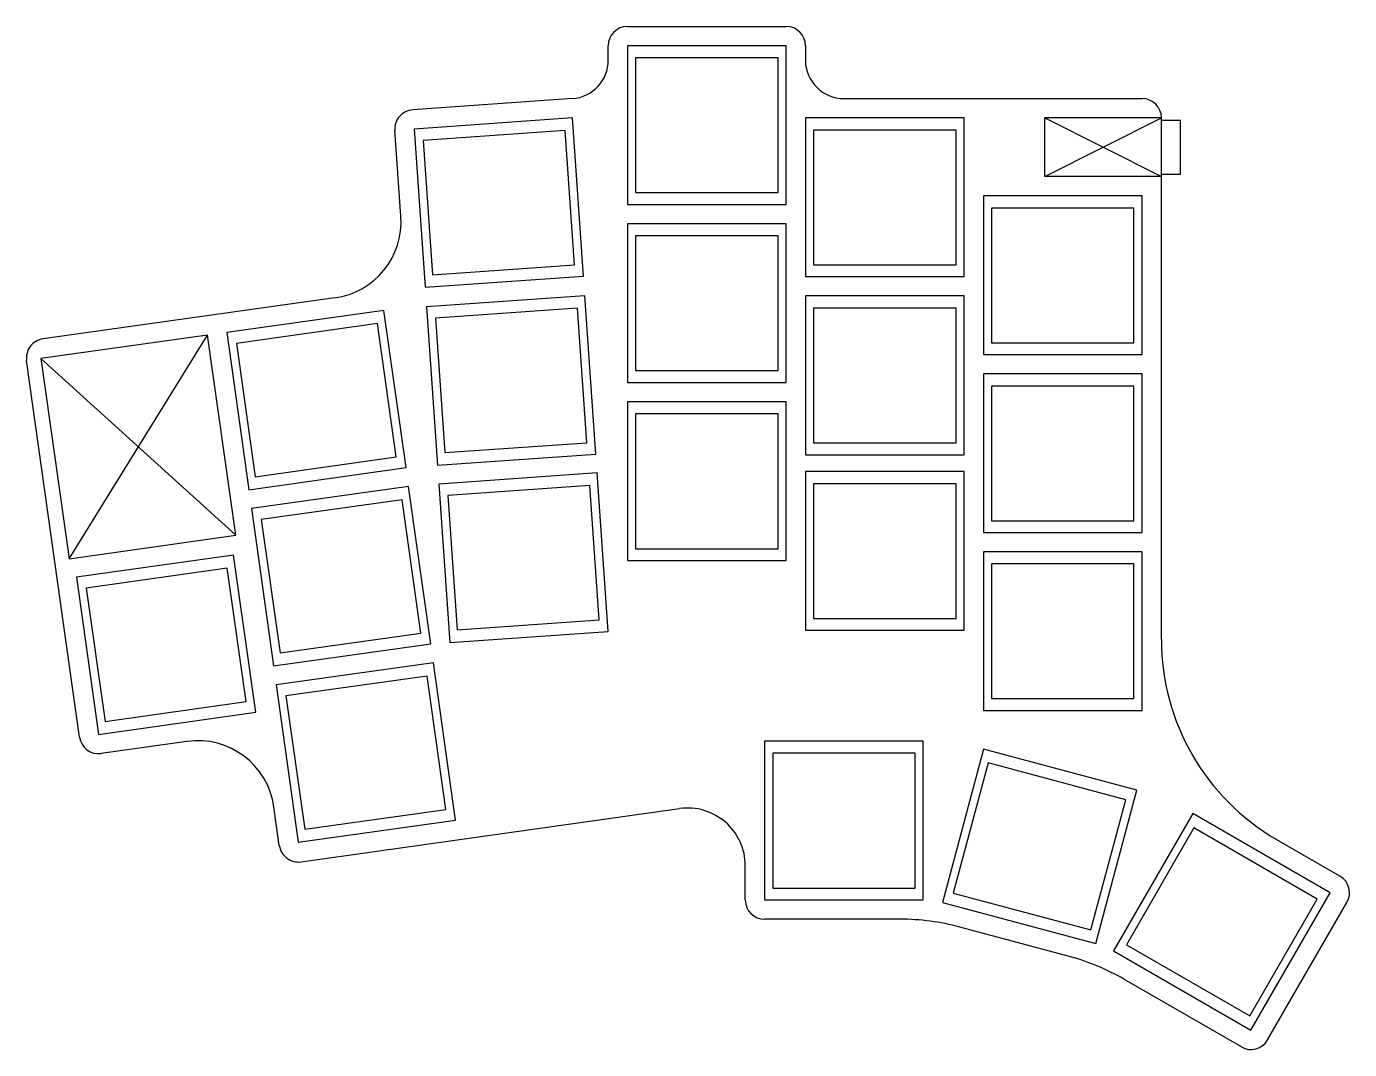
# Model space of a CAD drawing. Header units: inches. Extents: x -2 to 135, y -1 to 105.
import ezdxf

# ---------------------------------------------------------------- set-up
doc = ezdxf.new("R2010")
doc.units = ezdxf.units.IN
doc.header["$MEASUREMENT"] = 0
doc.layers.get('0').update_dxf_attribs({"color": 1})
doc.layers.add('OUTLINE_CURVED', color=6, linetype='Continuous')

msp = doc.modelspace()

# ---------------------------------------------------------------- linework, layer by layer
for p, q in [((60.38, 103.48), (60.38, 86.98)), ((76.88, 103.48), (60.38, 103.48)), ((76.88, 86.98), (76.88, 103.48)), ((61.23, 102.21), (61.23, 88.21)), ((76.03, 102.21), (61.23, 102.21)), ((76.03, 88.21), (76.03, 102.21)), ((54.65, 95.98), (38.19, 94.82)), ((55.8, 79.52), (54.65, 95.98)), ((78.88, 95.98), (78.88, 79.48)), ((95.38, 95.98), (78.88, 95.98)), ((95.38, 79.48), (95.38, 95.98)), ((103.78, 89.88), (115.88, 95.98)), ((103.78, 95.98), (115.88, 89.88)), ((38.19, 94.82), (39.34, 78.37)), ((53.89, 94.66), (39.13, 93.63)), ((39.13, 93.62), (40.1, 79.66)), ((54.87, 80.69), (53.89, 94.66)), ((79.73, 94.71), (79.73, 80.71)), ((94.53, 94.71), (79.73, 94.71)), ((94.53, 80.71), (94.53, 94.71)), ((61.23, 88.21), (76.03, 88.21)), ((60.38, 86.98), (76.88, 86.98)), ((97.38, 87.88), (97.38, 71.38)), ((113.88, 87.88), (97.38, 87.88)), ((113.88, 71.38), (113.88, 87.88)), ((98.23, 86.61), (98.23, 72.61)), ((113.03, 86.61), (98.23, 86.61)), ((113.03, 72.61), (113.03, 86.61)), ((60.38, 84.98), (60.38, 68.48)), ((76.88, 84.98), (60.38, 84.98)), ((76.88, 68.48), (76.88, 84.98)), ((61.23, 83.71), (61.23, 69.71)), ((76.03, 83.71), (61.23, 83.71)), ((76.03, 69.71), (76.03, 83.71)), ((40.1, 79.66), (54.87, 80.69)), ((79.73, 80.71), (94.53, 80.71)), ((39.34, 78.37), (55.8, 79.52)), ((78.88, 79.48), (95.38, 79.48)), ((55.94, 77.5), (39.48, 76.35)), ((57.09, 61.04), (55.94, 77.5)), ((78.88, 77.48), (78.88, 60.98)), ((95.38, 77.48), (78.88, 77.48)), ((95.38, 60.98), (95.38, 77.48)), ((35.06, 75.97), (18.72, 73.67)), ((37.36, 59.63), (35.06, 75.97)), ((39.48, 76.35), (40.63, 59.89)), ((55.18, 76.19), (40.42, 75.15)), ((56.16, 62.22), (55.18, 76.19)), ((79.73, 76.21), (79.73, 62.21)), ((94.53, 76.21), (79.73, 76.21)), ((94.53, 62.21), (94.53, 76.21)), ((34.39, 74.6), (19.74, 72.54)), ((36.34, 60.74), (34.39, 74.6)), ((40.42, 75.15), (41.4, 61.19)), ((16.74, 73.4), (-0.59, 70.96)), ((2.33, 50.16), (16.74, 73.4)), ((19.66, 52.6), (16.74, 73.4)), ((18.72, 73.67), (21.02, 57.33)), ((19.74, 72.54), (21.69, 58.68)), ((98.23, 72.61), (113.03, 72.61)), ((-0.59, 70.96), (19.66, 52.6)), ((-0.59, 70.96), (2.33, 50.16)), ((97.38, 71.38), (113.88, 71.38)), ((61.23, 69.71), (76.03, 69.71)), ((97.38, 69.38), (97.38, 52.88)), ((113.88, 69.38), (97.38, 69.38)), ((113.88, 52.88), (113.88, 69.38)), ((60.38, 68.48), (76.88, 68.48)), ((98.23, 68.11), (98.23, 54.11)), ((113.03, 68.11), (98.23, 68.11)), ((113.03, 54.11), (113.03, 68.11)), ((60.38, 66.48), (60.38, 49.98)), ((76.88, 66.48), (60.38, 66.48)), ((76.88, 49.98), (76.88, 66.48)), ((61.23, 65.21), (61.23, 51.21)), ((76.03, 65.21), (61.23, 65.21)), ((76.03, 51.21), (76.03, 65.21)), ((41.4, 61.19), (56.16, 62.22)), ((79.73, 62.21), (94.53, 62.21)), ((21.69, 58.68), (36.34, 60.74)), ((40.63, 59.89), (57.09, 61.04)), ((78.88, 60.98), (95.38, 60.98)), ((21.02, 57.33), (37.36, 59.63)), ((78.88, 59.23), (78.88, 42.73)), ((95.38, 59.23), (78.88, 59.23)), ((95.38, 42.73), (95.38, 59.23)), ((57.23, 59.08), (40.77, 57.93)), ((40.77, 57.93), (41.92, 41.47)), ((56.47, 57.76), (41.71, 56.73)), ((57.45, 43.8), (56.47, 57.76)), ((58.38, 42.62), (57.23, 59.08)), ((79.73, 57.96), (79.73, 43.96)), ((94.53, 57.96), (79.73, 57.96)), ((94.53, 43.96), (94.53, 57.96)), ((37.63, 57.67), (21.29, 55.38)), ((39.93, 41.33), (37.63, 57.67)), ((41.71, 56.73), (42.68, 42.77)), ((21.29, 55.38), (23.59, 39.04)), ((36.96, 56.3), (22.31, 54.24)), ((38.91, 42.44), (36.96, 56.3)), ((22.31, 54.24), (24.26, 40.38)), ((98.23, 54.11), (113.03, 54.11)), ((2.33, 50.16), (19.66, 52.6)), ((97.38, 52.88), (113.88, 52.88)), ((61.23, 51.21), (76.03, 51.21)), ((97.38, 50.89), (97.38, 34.39)), ((113.88, 50.89), (97.38, 50.89)), ((113.88, 34.39), (113.88, 50.89)), ((19.44, 50.55), (3.11, 48.25)), ((21.74, 34.21), (19.44, 50.55)), ((60.38, 49.98), (76.88, 49.98)), ((98.23, 49.63), (98.23, 35.63)), ((113.03, 49.63), (98.23, 49.63)), ((113.03, 35.63), (113.03, 49.63)), ((3.11, 48.25), (5.4, 31.91)), ((18.78, 49.18), (4.12, 47.12)), ((20.73, 35.32), (18.78, 49.18)), ((4.12, 47.12), (6.07, 33.26)), ((42.68, 42.77), (57.45, 43.8)), ((78.88, 42.73), (95.38, 42.73)), ((79.73, 43.96), (94.53, 43.96)), ((23.59, 39.04), (39.93, 41.33)), ((24.26, 40.38), (38.91, 42.44)), ((41.92, 41.47), (58.38, 42.62)), ((40.21, 39.35), (23.87, 37.05)), ((42.5, 23.01), (40.21, 39.35)), ((39.54, 37.98), (24.88, 35.92)), ((41.49, 24.12), (39.54, 37.98)), ((23.87, 37.05), (26.16, 20.71)), ((24.88, 35.92), (26.83, 22.06)), ((6.07, 33.26), (20.73, 35.32)), ((97.38, 34.39), (113.88, 34.39)), ((98.23, 35.63), (113.03, 35.63)), ((5.4, 31.91), (21.74, 34.21)), ((74.63, 31.21), (74.63, 14.71)), ((91.13, 31.21), (74.63, 31.21)), ((91.13, 14.71), (91.13, 31.21)), ((97.38, 30.39), (93.11, 14.45)), ((113.32, 26.12), (97.38, 30.39)), ((75.48, 29.95), (75.48, 15.95)), ((90.28, 29.95), (75.48, 29.95)), ((90.28, 15.95), (90.28, 29.95)), ((97.88, 28.95), (94.25, 15.43)), ((112.17, 25.12), (97.88, 28.95)), ((108.55, 11.6), (112.17, 25.12)), ((109.05, 10.18), (113.32, 26.12)), ((26.83, 22.06), (41.49, 24.12)), ((119.15, 23.7), (110.9, 9.42)), ((133.44, 15.45), (119.15, 23.7)), ((26.16, 20.71), (42.5, 23.01)), ((119.25, 22.19), (112.25, 10.06)), ((132.07, 14.79), (119.25, 22.19)), ((75.48, 15.95), (90.28, 15.95)), ((94.25, 15.43), (108.55, 11.6)), ((125.19, 1.17), (133.44, 15.45)), ((74.63, 14.71), (91.13, 14.71)), ((93.11, 14.45), (109.05, 10.18)), ((125.07, 2.66), (132.07, 14.79)), ((112.25, 10.06), (125.07, 2.66)), ((110.9, 9.42), (125.19, 1.17))]:
    msp.add_line(p, q)
at = {"linetype": 'Continuous'}
for p, q in [((115.88, 95.98), (103.78, 95.98)), ((103.78, 89.88), (103.78, 95.98)), ((115.88, 89.88), (115.88, 95.98)), ((115.88, 95.73), (117.88, 95.73)), ((117.88, 90.13), (117.88, 95.73)), ((115.88, 89.88), (103.78, 89.88)), ((115.88, 90.13), (117.88, 90.13))]:
    msp.add_line(p, q, dxfattribs=at)
at = {"layer": 'OUTLINE_CURVED'}
for p, q in [((60.38, 105.48), (76.88, 105.48)), ((58.38, 101.97), (58.38, 103.48)), ((78.88, 103.48), (78.88, 101.98)), ((54.66, 97.98), (38.05, 96.82)), ((82.88, 97.98), (113.88, 97.98)), ((54.65, 95.98), (38.19, 94.82)), ((115.88, 41.76), (115.88, 95.98)), ((36.82, 85.75), (36.2, 94.69)), ((29.95, 77.27), (-0.37, 73.01)), ((3.42, 31.64), (-2.08, 70.75)), ((14.59, 31.19), (5.68, 29.93)), ((24.19, 20.37), (23.63, 24.38)), ((26.45, 18.67), (65.79, 24.2)), ((134.44, 17.19), (127.88, 20.97)), ((72.63, 14.71), (72.63, 18.26)), ((126.92, 0.17), (135.17, 14.45)), ((88.71, 12.71), (74.63, 12.71)), ((106.2, 8.87), (94.93, 11.89)), ((124.19, -0.57), (111.99, 6.48))]:
    msp.add_line(p, q, dxfattribs=at)
for centre, radius, start, end in [((60.38, 103.48), 2, 90, 180), ((76.88, 103.48), 2, 0, 90), ((54.38, 101.97), 4, 274.0001, 0), ((82.88, 101.98), 4, 180, 270), ((113.88, 95.98), 2, 0, 90), ((38.19, 94.82), 2, 94.0001, 184.0001), ((28.84, 85.19), 8, 277.9998, 4.0001), ((-0.1, 71.03), 2, 97.9998, 187.9998), ((139.88, 41.76), 24, 180, 240), ((5.4, 31.91), 2, 187.9998, 277.9988), ((15.71, 23.26), 8, 7.9995, 97.9988), ((66.63, 18.26), 6, 0, 97.9998), ((26.17, 20.65), 2, 187.9995, 277.9998), ((133.44, 15.45), 2, 330, 60), ((74.63, 14.71), 2, 180, 270), ((88.71, -11.29), 24, 75.0003, 90), ((99.99, -14.31), 24, 60, 75.0003), ((125.19, 1.17), 2, 240, 330)]:
    msp.add_arc(centre, radius, start, end, dxfattribs=at)

doc.saveas('drawing.dxf')
